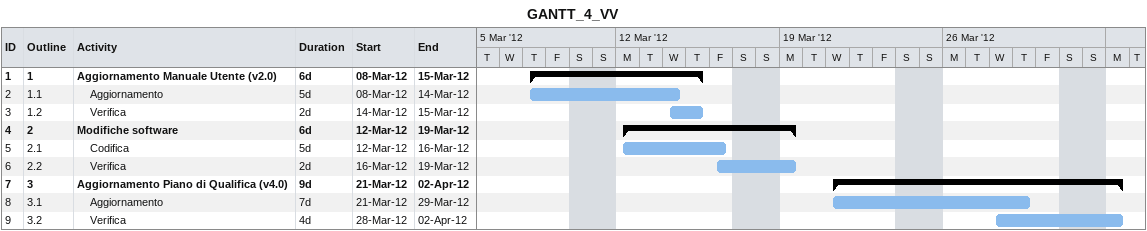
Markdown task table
GANTT_4_VV

| ID | WBS | Task | Duration | Start | Finish |
|---|---|---|---|---|---|
| 1 | 1 | **Aggiornamento Manuale Utente (v2.0)** | 6d | 2012-03-08 | 2012-03-15 |
| 2 | 1.1 | Aggiornamento | 5d | 2012-03-08 | 2012-03-14 |
| 3 | 1.2 | Verifica | 2d | 2012-03-14 | 2012-03-15 |
| 4 | 2 | **Modifiche software** | 6d | 2012-03-12 | 2012-03-19 |
| 5 | 2.1 | Codifica | 5d | 2012-03-12 | 2012-03-16 |
| 6 | 2.2 | Verifica | 2d | 2012-03-16 | 2012-03-19 |
| 7 | 3 | **Aggiornamento Piano di Qualifica (v4.0)** | 9d | 2012-03-21 | 2012-04-02 |
| 8 | 3.1 | Aggiornamento | 7d | 2012-03-21 | 2012-03-29 |
| 9 | 3.2 | Verifica | 4d | 2012-03-28 | 2012-04-02 |
